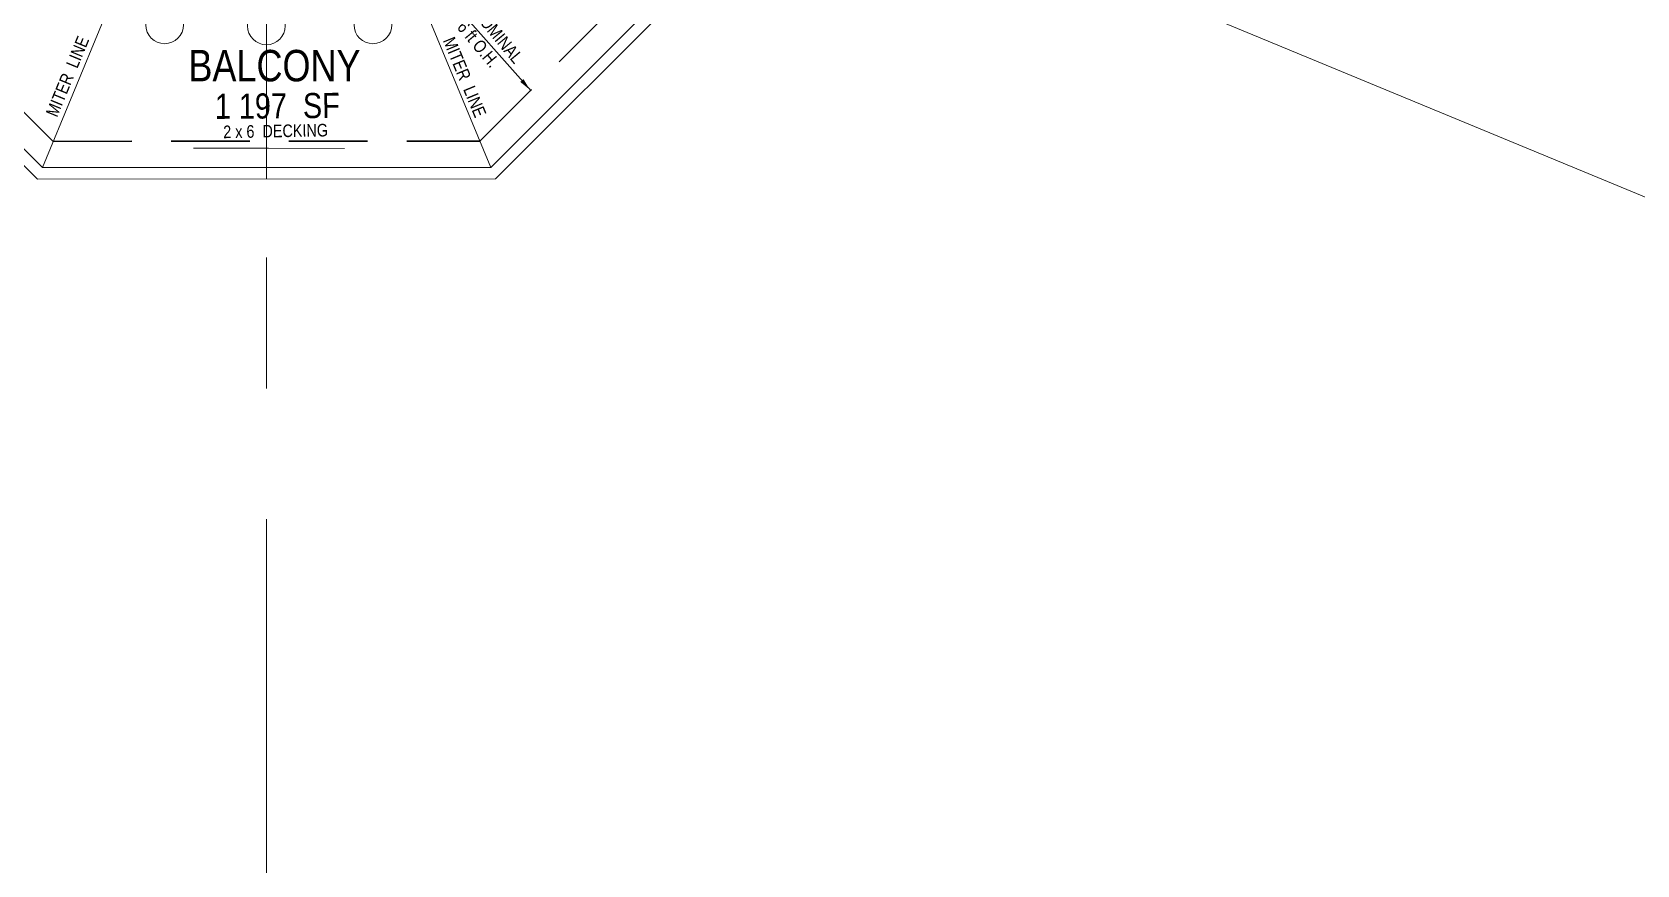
# Model space of a CAD drawing. Header units: inches. Extents: x 913 to 4010, y 85 to 6286.
# Drawn here: x 2737 to 3503, y 1203 to 1601 of the extents above; entities that cross this region are included whole.
import ezdxf

# ---------------------------------------------------------------- set-up
doc = ezdxf.new("R2010")
doc.units = ezdxf.units.IN
doc.header["$MEASUREMENT"] = 0
doc.linetypes.add('CENTER', pattern=[2, 1.25, -0.25, 0.25, -0.25])
doc.linetypes.add('HIDDEN', pattern=[0.375, 0.25, -0.125])
for name, color, linetype, lineweight in [('BALCONY', 7, 'Continuous', 9), ('DOORS', 7, 'Continuous', 30), ('FOUNDATION', 7, 'HIDDEN', 20), ('LAYOUT', 6, 'Continuous', 9), ('ROOFLINE', 7, 'HIDDEN', 30)]:
    doc.layers.add(name, color=color, linetype=linetype, lineweight=lineweight)
doc.layers.add('TEXT', color=250, linetype='Continuous')
doc.styles.add('ARCHENTLTD', font='technical.ttf', dxfattribs={"height": 0.1875})
doc.dimstyles.new('ARCHENTLTD', dxfattribs={"dimscale": 0.05, "dimtxt": 0.1875, "dimasz": 3, "dimexe": 9, "dimexo": 1, "dimgap": 2.5, "dimtad": 0, "dimdec": 1, "dimzin": 1, "dimdsep": 46, "dimlunit": 4, "dimtxsty": 'ARCHENTLTD', "dimblk": 'ARCHTICK', "dimcen": 6, "dimclrd": 256, "dimclre": 256, "dimclrt": 256, "dimaunit": 1, "dimadec": 0, "dimazin": 0, "dimtfac": 1, "dimtdec": 1, "dimtofl": 0, "dimtmove": 1, "dimatfit": 3, "dimldrblk": 'ARCHTICK', "dimfxl": 1, "dimfrac": 2, "dimtolj": 1, "dimtzin": 0, "dimlwd": 9, "dimlwe": 9, "dimarcsym": 0})

# ---------------------------------------------------------------- blocks, each defined once
blk = doc.blocks.new('_ArchTick')
at = {"color": 0, "linetype": 'ByBlock', "const_width": 0.15}
blk.add_lwpolyline([(-0.5, -0.5), (0.5, 0.5)], dxfattribs=at)

msp = doc.modelspace()

# ---------------------------------------------------------------- linework, layer by layer
at = {"layer": 'BALCONY', "color": 3, "linetype": 'ByBlock', "lineweight": 20, "ltscale": 50}
for p, q in [((2739.52, 1530.95), (2592.32, 1678.01)), ((2958.08, 1531.06), (3105.35, 1678.48)), ((2739.52, 1530.95), (2958.08, 1531.06))]:
    msp.add_line(p, q, dxfattribs=at)
at = {"layer": 'BALCONY', "lineweight": 20, "ltscale": 50}
for p, q in [((2741.8, 1536.45), (2595.43, 1682.67)), ((2955.8, 1536.56), (3102.23, 1683.14)), ((2741.8, 1536.45), (2955.8, 1536.56))]:
    msp.add_line(p, q, dxfattribs=at)
at = {"layer": 'DOORS', "color": 7, "linetype": 'Continuous', "lineweight": 20, "ltscale": 7.5}
for centre in [(2800.16, 1604.62), (2848.69, 1604.11), (2899.56, 1604.62)]:
    msp.add_circle(centre, 9, dxfattribs=at)
at = {"layer": 'FOUNDATION', "color": 7, "linetype": 'Continuous', "lineweight": 9, "ltscale": 25}
for p, q in [((2741.8, 1536.45), (2770.8, 1606.57)), ((2955.8, 1536.56), (2926.73, 1606.65))]:
    msp.add_line(p, q, dxfattribs=at)
msp.add_solid([(2971.39, 1578.68), (2974.56, 1573.49), (2969.88, 1577.37)], dxfattribs=at)
at = {"layer": 'LAYOUT', "ltscale": 25}
msp.add_line((2848.8, 1531.01), (2848.8, 6013.46), dxfattribs=at)
at = {"layer": 'LAYOUT', "color": 6, "linetype": 'CENTER', "lineweight": 5, "ltscale": 250}
for p, q in [((2848.75, 1056.04), (2848.62, 2342.8)), ((4009.81, 1314.09), (1739.95, 2253.88))]:
    msp.add_line(p, q, dxfattribs=at)
at = {"layer": 'ROOFLINE', "linetype": 'HIDDEN', "ltscale": 150}
for p, q in [((2602.83, 1692.95), (2746.97, 1548.96)), ((3094.57, 1693.03), (2950.58, 1549.15)), ((2746.99, 1549), (2950.6, 1549.1))]:
    msp.add_line(p, q, dxfattribs=at)

# ---------------------------------------------------------------- texts
at = {"layer": 'DOORS', "color": 7, "linetype": 'Continuous', "lineweight": 30, "ltscale": 1.5, "char_height": 6, "style": 'ARCHENTLTD'}
for s, insert, attachment_point, rotation in [('NOMINAL\\P6 ft O.H.\\P{\\H1.999x;  }', (2951.65, 1613.53), 1, 309.70056), ('MITER  LINE\\P{\\H1.999x;  }', (2758.74, 1599.85), 3, 67.52506), ('MITER  LINE\\P{\\H1.999x;  }', (2938.38, 1599.49), 1, 292.48179), ('2 x 6  DECKING\\P{\\H1.999x;  }', (2878.06, 1557.39), 3, 1.03139)]:
    msp.add_mtext(s, dxfattribs=dict(at, insert=insert, attachment_point=attachment_point, rotation=rotation))
at = {"layer": 'TEXT', "linetype": 'Continuous', "insert": (2801.95, 1617.66), "char_height": 15, "width": 271, "attachment_point": 1, "style": 'ARCHENTLTD'}
msp.add_mtext('   \\P  BALCONY', dxfattribs=at)
at = {"layer": 'TEXT', "linetype": 'Continuous', "insert": (2824.05, 1571.71), "char_height": 12, "width": 271, "attachment_point": 1, "rotation": 0.4625, "style": 'ARCHENTLTD'}
msp.add_mtext('1 197  SF', dxfattribs=at)

# ---------------------------------------------------------------- leaders
at = {"layer": 'FOUNDATION', "color": 7, "linetype": 'Continuous', "lineweight": 9, "ltscale": 25}
for points in [[(2927.18, 1627.18), (2974.98, 1573.06)], [(2813.98, 1545.75), (2849.77, 1545.69)], [(2885.96, 1545.66), (2849.77, 1545.69)]]:
    msp.add_leader(points, dimstyle='ARCHENTLTD', override={"dimgap": 1, "dimtad": 0}, dxfattribs=at)

doc.saveas('drawing.dxf')
